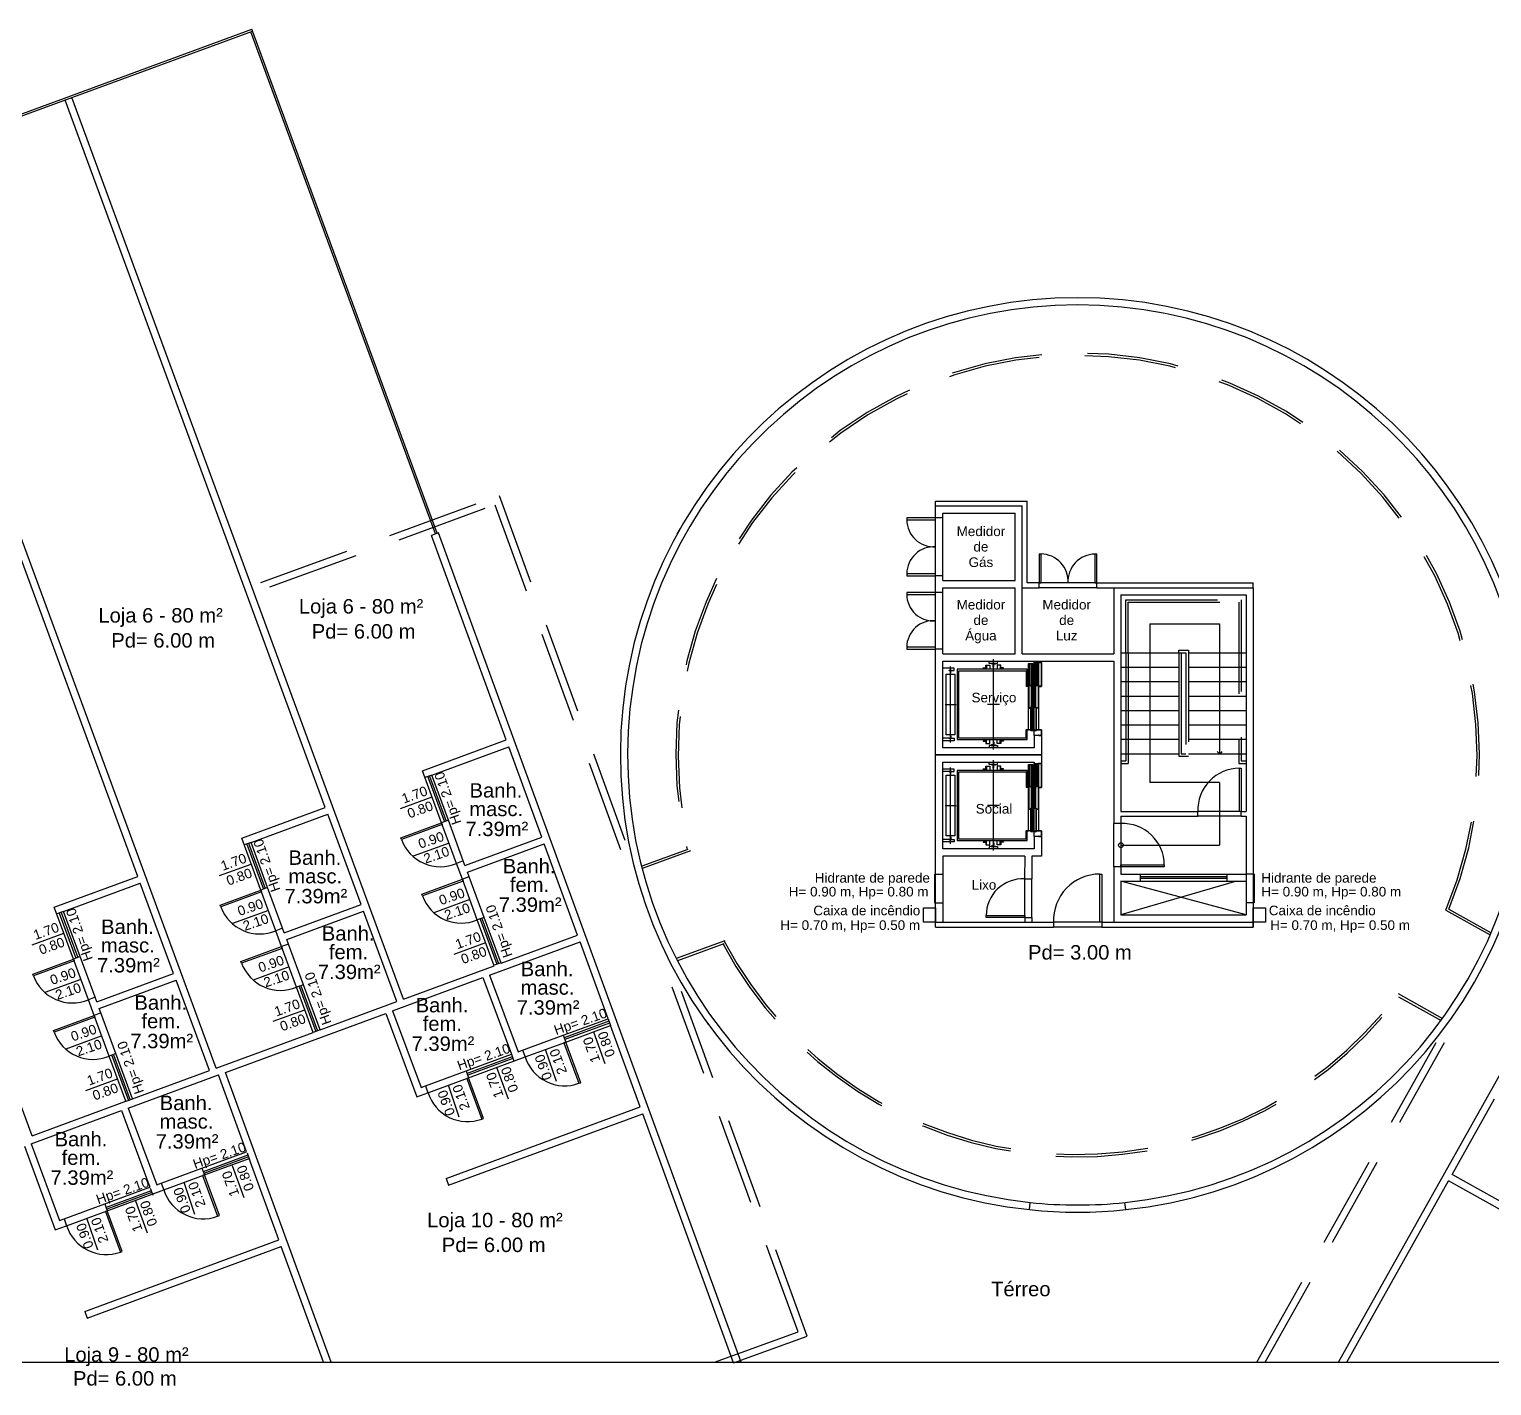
# Model space of a CAD drawing. Header units: millimetres. Extents: x -210 to 1173, y -437 to 320.
# Drawn here: x -158.52 to -128.14, y 30.56 to 58.74 of the extents above; entities that cross this region are included whole.
import ezdxf
from ezdxf.enums import TextEntityAlignment as Align

# ---------------------------------------------------------------- set-up
doc = ezdxf.new("R2010")
doc.units = ezdxf.units.MM
doc.header["$LTSCALE"] = 0.3
for name, pattern in [('DASHDOTX2', [50.8, 25.4, -12.7, 0, -12.7]), ('DASHED2', [9.525, 6.35, -3.175]), ('LTYPE_4', [112.5, 56.25, -56.25]), ('LTYPE_6', [168.75, 112.5, -28.125, 0, -28.125])]:
    doc.linetypes.add(name, pattern=pattern)
for name, color, linetype in [('CORTE', 6, 'Continuous'), ('COTAS', 1, 'Continuous'), ('ESQUADRIAS', 3, 'Continuous'), ('LAYER_0', 6, 'Continuous'), ('LINHA DE CORTE', 6, 'DASHDOTX2'), ('PISO', 1, 'Continuous'), ('PROJEÇÃO', 1, 'DASHED2'), ('TEXTOS', 2, 'Continuous'), ('VISTA', 2, 'Continuous')]:
    doc.layers.add(name, color=color, linetype=linetype)
doc.styles.add('2MM 1_100', font='ARIAL.TTF', dxfattribs={"height": 0.2})
doc.styles.add('3MM 1_100', font='ARIAL.TTF', dxfattribs={"height": 0.3})

msp = doc.modelspace()

# ---------------------------------------------------------------- linework, layer by layer
msp.add_line((-210.338, 31.046), (-79.945, 31.046))
at = {"layer": 'CORTE'}
for p, q in [((-152.369, 42.574), (-157.776, 57.271)), ((-150.743, 38.59), (-157.636, 57.322)), ((-156.263, 41.141), (-161.671, 55.838)), ((-154.638, 37.157), (-161.53, 55.889)), ((-158.462, 35.75), (-165.355, 54.482)), ((-139.69, 48.938), (-137.79, 48.938)), ((-139.69, 48.838), (-139.69, 48.938)), ((-137.79, 47.238), (-137.79, 48.938)), ((-139.69, 48.838), (-137.89, 48.838)), ((-139.69, 48.588), (-139.69, 48.838)), ((-139.54, 48.688), (-138.04, 48.688)), ((-139.54, 48.588), (-139.54, 48.688)), ((-138.04, 47.288), (-138.04, 48.688)), ((-137.89, 45.763), (-137.89, 48.838)), ((-145.06, 48.248), (-144.991, 48.371)), ((-145.06, 48.248), (-144.991, 48.371)), ((-139.54, 48.588), (-139.69, 48.588)), ((-150.02, 48.277), (-150.16, 48.225)), ((-148.609, 43.974), (-150.16, 48.225)), ((-143.732, 31.046), (-150.02, 48.277)), ((-139.69, 47.038), (-139.69, 47.388)), ((-139.54, 47.388), (-139.69, 47.388)), ((-139.54, 47.288), (-139.54, 47.388)), ((-139.54, 47.288), (-138.04, 47.288)), ((-139.54, 47.138), (-138.04, 47.138)), ((-139.54, 47.038), (-139.54, 47.138)), ((-138.04, 45.763), (-138.04, 47.138)), ((-137.89, 47.138), (-137.54, 47.138)), ((-137.54, 47.238), (-137.79, 47.238)), ((-137.54, 47.138), (-137.54, 47.238)), ((-136.34, 47.238), (-133.09, 47.238)), ((-136.34, 47.138), (-136.34, 47.238)), ((-136.34, 47.138), (-135.99, 47.138)), ((-135.99, 47.138), (-135.99, 45.763)), ((-135.99, 47.138), (-133.09, 47.138)), ((-133.09, 47.138), (-133.09, 47.238)), ((-133.09, 47.138), (-133.09, 40.188)), ((-133.09, 47.138), (-133.09, 47.138)), ((-139.54, 47.038), (-139.69, 47.038)), ((-135.84, 46.988), (-135.84, 42.488)), ((-135.84, 46.988), (-133.24, 46.988)), ((-133.24, 46.988), (-133.24, 42.488)), ((-139.69, 40.188), (-139.69, 45.863)), ((-139.54, 45.863), (-139.69, 45.863)), ((-139.54, 45.763), (-139.54, 45.863)), ((-139.54, 45.763), (-138.04, 45.763)), ((-139.54, 43.813), (-139.54, 45.613)), ((-139.54, 45.613), (-135.99, 45.613)), ((-137.89, 45.763), (-135.99, 45.763)), ((-137.64, 45.613), (-137.64, 45.588)), ((-135.99, 45.613), (-135.99, 42.238)), ((-131.318, 31.046), (-123.18, 45.558)), ((-137.64, 44.068), (-137.64, 43.813)), ((-137.49, 44.068), (-137.49, 43.663)), ((-150.351, 43.334), (-148.609, 43.974)), ((-150.158, 43.245), (-148.558, 43.833)), ((-147.872, 41.955), (-148.558, 43.833)), ((-137.64, 43.813), (-139.54, 43.813)), ((-139.69, 43.663), (-137.49, 43.663)), ((-137.49, 43.663), (-139.69, 43.663)), ((-139.54, 41.713), (-139.54, 43.513)), ((-139.54, 43.513), (-137.64, 43.513)), ((-139.54, 43.513), (-137.64, 43.513)), ((-137.64, 43.513), (-137.64, 43.488)), ((-137.49, 43.663), (-137.49, 43.488)), ((-149.954, 42.254), (-150.351, 43.334)), ((-149.813, 42.306), (-150.158, 43.245)), ((-154.105, 41.935), (-152.369, 42.574)), ((-153.912, 41.846), (-152.317, 42.433)), ((-151.626, 40.556), (-152.317, 42.433)), ((-135.84, 42.488), (-134.24, 42.488)), ((-135.84, 42.388), (-135.84, 42.238)), ((-135.84, 42.388), (-134.24, 42.388)), ((-133.34, 42.488), (-133.24, 42.488)), ((-133.34, 42.388), (-133.24, 42.388)), ((-133.24, 42.388), (-133.24, 41.188)), ((-153.708, 40.856), (-154.105, 41.935)), ((-149.468, 41.368), (-147.872, 41.955)), ((-137.64, 41.968), (-137.64, 41.713)), ((-137.49, 41.968), (-137.49, 41.563)), ((-153.567, 40.908), (-153.912, 41.846)), ((-149.416, 41.227), (-147.82, 41.814)), ((-147.13, 39.919), (-147.821, 41.814)), ((-137.64, 41.713), (-139.54, 41.713)), ((-149.502, 41.461), (-149.643, 41.41)), ((-149.522, 41.081), (-149.643, 41.41)), ((-149.468, 41.368), (-149.502, 41.461)), ((-137.84, 41.563), (-139.54, 41.563)), ((-139.54, 41.563), (-139.54, 40.188)), ((-137.84, 41.563), (-137.845, 41.088)), ((-137.49, 41.563), (-137.69, 41.563)), ((-137.69, 41.563), (-137.69, 41.088)), ((-135.99, 41.338), (-135.99, 40.188)), ((-135.84, 41.338), (-135.84, 41.188)), ((-158, 40.502), (-156.263, 41.141)), ((-149.381, 41.133), (-149.522, 41.081)), ((-149.381, 41.133), (-149.416, 41.227)), ((-139.71, 41.188), (-139.71, 40.588)), ((-139.71, 41.188), (-139.54, 41.188)), ((-137.84, 41.088), (-137.69, 41.088)), ((-135.84, 41.188), (-133.24, 41.188)), ((-135.84, 41.038), (-135.84, 40.338)), ((-135.84, 41.038), (-133.24, 41.038)), ((-133.44, 41.038), (-135.84, 40.338)), ((-133.24, 40.338), (-135.84, 41.038)), ((-133.24, 41.188), (-133.24, 40.338)), ((-133.07, 41.188), (-133.24, 41.188)), ((-133.07, 41.188), (-133.07, 40.588)), ((-157.807, 40.413), (-156.212, 41)), ((-155.521, 39.123), (-156.212, 41)), ((-157.602, 39.423), (-158, 40.502)), ((-157.462, 39.475), (-157.807, 40.413)), ((-153.222, 39.969), (-151.626, 40.556)), ((-153.17, 39.828), (-151.574, 40.415)), ((-150.884, 38.539), (-151.574, 40.415)), ((-139.71, 40.588), (-139.54, 40.588)), ((-133.07, 40.588), (-133.24, 40.588)), ((-149.07, 40.288), (-149.211, 40.237)), ((-148.86, 39.283), (-149.211, 40.237)), ((-148.719, 39.335), (-149.07, 40.288)), ((-139.69, 40.188), (-137.24, 40.188)), ((-139.69, 40.088), (-139.69, 40.188)), ((-137.84, 40.288), (-137.84, 40.188)), ((-137.84, 40.288), (-137.69, 40.288)), ((-137.69, 40.288), (-137.69, 40.188)), ((-137.24, 40.188), (-137.24, 40.088)), ((-136.24, 40.188), (-135.99, 40.188)), ((-136.24, 40.188), (-136.24, 40.088)), ((-135.99, 40.188), (-133.09, 40.188)), ((-135.84, 40.338), (-133.24, 40.338)), ((-133.09, 40.188), (-133.09, 40.088)), ((-133.09, 40.088), (-133.09, 40.188)), ((-153.256, 40.063), (-153.397, 40.011)), ((-153.276, 39.683), (-153.397, 40.011)), ((-153.222, 39.969), (-153.256, 40.063)), ((-153.135, 39.735), (-153.17, 39.828)), ((-148.719, 39.335), (-147.13, 39.919)), ((-139.69, 40.088), (-137.24, 40.088)), ((-136.24, 40.088), (-133.09, 40.088)), ((-153.135, 39.735), (-153.276, 39.683)), ((-148.955, 39.088), (-147.078, 39.779)), ((-146.496, 38.182), (-147.078, 39.779)), ((-150.743, 38.59), (-148.86, 39.283)), ((-157.116, 38.536), (-155.521, 39.123)), ((-157.065, 38.395), (-155.469, 38.982)), ((-154.778, 37.105), (-155.469, 38.982)), ((-150.973, 38.346), (-149.096, 39.037)), ((-149.096, 39.037), (-148.504, 37.443)), ((-148.955, 39.088), (-148.364, 37.495)), ((-157.151, 38.63), (-157.292, 38.578)), ((-157.116, 38.536), (-157.151, 38.63)), ((-152.824, 38.89), (-152.965, 38.838)), ((-152.62, 37.9), (-152.965, 38.838)), ((-152.479, 37.951), (-152.824, 38.89)), ((-157.171, 38.25), (-157.292, 38.578)), ((-157.03, 38.302), (-157.171, 38.25)), ((-157.03, 38.302), (-157.065, 38.395)), ((-154.445, 37.068), (-151.114, 38.294)), ((-152.479, 37.951), (-150.884, 38.539)), ((-151.114, 38.294), (-150.47, 36.56)), ((-150.973, 38.346), (-150.381, 36.752)), ((-147.425, 37.84), (-146.496, 38.182)), ((-147.373, 37.699), (-146.444, 38.041)), ((-145.827, 36.35), (-146.444, 38.041)), ((-144.423, 38.073), (-144.422, 38.074)), ((-154.638, 37.157), (-152.62, 37.9)), ((-147.425, 37.84), (-147.373, 37.699)), ((-156.719, 37.457), (-156.86, 37.405)), ((-156.515, 36.467), (-156.86, 37.405)), ((-156.374, 36.518), (-156.719, 37.457)), ((-149.443, 37.097), (-148.504, 37.443)), ((-149.391, 36.957), (-148.218, 37.388)), ((-148.364, 37.495), (-148.27, 37.529)), ((-148.27, 37.529), (-148.218, 37.388)), ((-156.374, 36.518), (-154.778, 37.105)), ((-152.248, 31.046), (-154.445, 37.068)), ((-149.443, 37.097), (-149.391, 36.957)), ((-129.661, 37.326), (-129.662, 37.327)), ((-129.661, 37.326), (-129.662, 37.327)), ((-156.463, 36.326), (-154.586, 37.016)), ((-154.004, 35.419), (-154.586, 37.016)), ((-150.381, 36.752), (-150.288, 36.787)), ((-150.288, 36.787), (-150.236, 36.646)), ((-130.148, 36.821), (-130.148, 36.822)), ((-130.148, 36.821), (-130.148, 36.822)), ((-158.462, 35.75), (-156.515, 36.467)), ((-150.47, 36.56), (-150.236, 36.646)), ((-128.958, 34.947), (-128.078, 36.517)), ((-158.481, 35.583), (-156.604, 36.274)), ((-156.604, 36.274), (-156.012, 34.68)), ((-156.463, 36.326), (-155.871, 34.732)), ((-149.86, 34.866), (-145.827, 36.35)), ((-149.809, 34.725), (-145.776, 36.209)), ((-143.886, 31.031), (-145.776, 36.209)), ((-158.481, 35.583), (-157.889, 33.99)), ((-158.621, 35.532), (-157.978, 33.797)), ((-154.933, 35.077), (-154.003, 35.419)), ((-154.881, 34.937), (-153.952, 35.278)), ((-153.333, 33.588), (-153.952, 35.278)), ((-154.933, 35.077), (-154.881, 34.937)), ((-125.208, 32.844), (-128.958, 34.947)), ((-156.951, 34.335), (-156.012, 34.68)), ((-155.871, 34.732), (-155.778, 34.767)), ((-155.778, 34.767), (-155.726, 34.626)), ((-149.86, 34.866), (-149.809, 34.725)), ((-131.146, 31.046), (-129.032, 34.817)), ((-125.281, 32.713), (-129.032, 34.817)), ((-156.951, 34.335), (-156.899, 34.194)), ((-156.899, 34.194), (-155.726, 34.626)), ((-137.74, 34.216), (-137.724, 34.365)), ((-135.74, 34.216), (-135.756, 34.365)), ((-157.978, 33.797), (-157.744, 33.883)), ((-157.889, 33.99), (-157.795, 34.024)), ((-157.795, 34.024), (-157.744, 33.883)), ((-157.368, 32.103), (-153.335, 33.588)), ((-157.316, 31.963), (-153.284, 33.447)), ((-152.408, 31.046), (-153.284, 33.447)), ((-157.368, 32.103), (-157.316, 31.963)), ((-132.963, 31.142), (-132.963, 31.142))]:
    msp.add_line(p, q, dxfattribs=at)
for points in [[(-139.94, 40.488), (-139.69, 40.488), (-139.69, 40.188), (-139.94, 40.188)], [(-133.09, 40.488), (-132.84, 40.488), (-132.84, 40.188), (-133.09, 40.188)]]:
    msp.add_lwpolyline(points, close=True, dxfattribs=at)
for radius in [9.5, 9.35]:
    msp.add_arc((-136.74, 43.663), radius, 276.0423, 263.9577, dxfattribs=at)
at = {"layer": 'COTAS'}
for p, q in [((-135.24, 46.388), (-135.24, 43.088)), ((-135.24, 46.388), (-133.79, 46.388)), ((-133.79, 46.388), (-133.79, 43.688)), ((-133.79, 43.688), (-133.839, 43.738)), ((-133.79, 43.688), (-133.739, 43.738)), ((-133.79, 43.088), (-135.24, 43.088)), ((-133.79, 43.088), (-133.79, 41.788)), ((-150.807, 42.554), (-150.146, 42.793)), ((-149.798, 41.832), (-150.545, 41.557)), ((-135.84, 41.788), (-133.79, 41.788)), ((-154.567, 41.157), (-153.906, 41.396)), ((-153.552, 40.434), (-154.299, 40.159)), ((-149.367, 40.659), (-150.114, 40.384)), ((-158.461, 39.721), (-157.8, 39.96)), ((-149.694, 39.527), (-149.033, 39.766)), ((-153.121, 39.26), (-153.868, 38.986)), ((-157.447, 39.001), (-158.194, 38.726)), ((-153.454, 38.13), (-152.793, 38.369)), ((-157.015, 37.827), (-157.763, 37.552)), ((-146.555, 37.245), (-146.794, 37.906)), ((-148.566, 36.511), (-148.805, 37.172)), ((-157.347, 36.694), (-156.686, 36.933)), ((-154.056, 34.462), (-154.295, 35.123)), ((-156.066, 33.728), (-156.305, 34.389))]:
    msp.add_line(p, q, dxfattribs=at)
at = {"layer": 'COTAS', "extrusion": (-4.198e-17, 1.1504e-16, -1)}
for p, q in [((-147.569, 36.878), (-147.796, 37.544)), ((-149.587, 36.136), (-149.813, 36.801)), ((-155.077, 34.116), (-155.303, 34.781)), ((-157.094, 33.373), (-157.321, 34.039))]:
    msp.add_line(p, q, dxfattribs=at)
at = {"layer": 'COTAS'}
msp.add_circle((-135.84, 41.788), 0.05, dxfattribs=at)
at = {"layer": 'ESQUADRIAS'}
for p, q in [((-169.065, 53.16), (-153.895, 58.741)), ((-169.051, 53.122), (-153.882, 58.704)), ((-150.079, 48.255), (-153.919, 58.69)), ((-150.042, 48.268), (-153.895, 58.741))]:
    msp.add_line(p, q, dxfattribs=at)
for points in [[(-139.69, 48.588), (-140.29, 48.588), (-140.29, 48.548), (-139.69, 48.548)], [(-137.5, 47.238), (-137.5, 47.838), (-137.54, 47.838), (-137.54, 47.238)], [(-136.34, 47.238), (-136.34, 47.838), (-136.38, 47.838), (-136.38, 47.238)], [(-139.69, 47.428), (-140.29, 47.428), (-140.29, 47.388), (-139.69, 47.388)], [(-139.69, 47.038), (-140.29, 47.038), (-140.29, 46.998), (-139.69, 46.998)], [(-139.69, 45.903), (-140.29, 45.903), (-140.29, 45.863), (-139.69, 45.863)], [(-133.34, 42.488), (-133.38, 42.488), (-133.38, 43.388), (-133.34, 43.388)], [(-149.954, 42.254), (-149.94, 42.217), (-150.784, 41.906), (-150.798, 41.944)], [(-135.84, 41.338), (-135.84, 41.378), (-134.94, 41.378), (-134.94, 41.338)], [(-149.522, 41.081), (-149.508, 41.044), (-150.353, 40.733), (-150.367, 40.77)], [(-136.24, 40.188), (-136.28, 40.188), (-136.28, 41.188), (-136.24, 41.188)], [(-153.708, 40.856), (-153.694, 40.818), (-154.539, 40.508), (-154.552, 40.545)], [(-137.84, 40.288), (-138.64, 40.288), (-138.64, 40.328), (-137.84, 40.328)], [(-153.276, 39.683), (-153.262, 39.645), (-154.107, 39.334), (-154.121, 39.372)], [(-157.602, 39.423), (-157.589, 39.385), (-158.433, 39.074), (-158.447, 39.112)], [(-157.171, 38.25), (-157.157, 38.212), (-158.002, 37.901), (-158.015, 37.939)], [(-147.373, 37.699), (-147.411, 37.685), (-147.1, 36.841), (-147.063, 36.854)], [(-149.391, 36.957), (-149.429, 36.943), (-149.118, 36.098), (-149.08, 36.112)], [(-154.881, 34.937), (-154.919, 34.923), (-154.608, 34.078), (-154.57, 34.092)], [(-156.899, 34.194), (-156.936, 34.18), (-156.626, 33.336), (-156.588, 33.349)]]:
    msp.add_lwpolyline(points, close=True, dxfattribs=at)
at = {"layer": 'LAYER_0', "color": 11}
for p, q in [((-138.575, 45.563), (-138.575, 45.613)), ((-138.405, 45.563), (-138.405, 45.613)), ((-137.64, 44.158), (-137.64, 45.588)), ((-137.64, 45.588), (-137.55, 45.588)), ((-137.55, 45.588), (-137.55, 44.188)), ((-137.49, 45.588), (-137.55, 45.588)), ((-137.548, 45.573), (-137.548, 45.586)), ((-137.548, 45.586), (-137.492, 45.586)), ((-137.492, 45.586), (-137.492, 45.09)), ((-137.49, 45.088), (-137.49, 45.588)), ((-139.307, 45.467), (-139.54, 45.467)), ((-139.47, 44.083), (-139.47, 45.343)), ((-139.47, 45.343), (-139.29, 45.343)), ((-139.347, 45.417), (-139.307, 45.417)), ((-139.307, 45.417), (-139.307, 45.467)), ((-139.29, 45.343), (-139.29, 44.083)), ((-137.79, 45.443), (-139.24, 45.443)), ((-139.24, 45.443), (-139.24, 43.983)), ((-139.21, 44.013), (-139.21, 45.413)), ((-139.21, 45.413), (-137.81, 45.413)), ((-138.7, 45.468), (-138.7, 45.474)), ((-138.7, 45.474), (-138.646, 45.474)), ((-138.7, 45.468), (-138.64, 45.468)), ((-138.646, 45.474), (-138.646, 45.528)), ((-138.646, 45.528), (-138.565, 45.528)), ((-138.64, 45.468), (-138.64, 45.528)), ((-138.64, 45.468), (-138.64, 45.443)), ((-138.535, 45.563), (-138.575, 45.563)), ((-138.565, 45.528), (-138.565, 45.468)), ((-138.565, 45.468), (-138.565, 45.443)), ((-138.49, 45.563), (-138.535, 45.563)), ((-138.535, 45.563), (-138.535, 45.558)), ((-138.531, 45.555), (-138.535, 45.558)), ((-138.498, 45.553), (-138.531, 45.555)), ((-138.498, 45.553), (-138.494, 45.549)), ((-138.494, 45.533), (-138.498, 45.53)), ((-138.498, 45.488), (-138.498, 45.53)), ((-138.49, 45.488), (-138.498, 45.488)), ((-138.494, 45.533), (-138.494, 45.549)), ((-138.445, 45.563), (-138.49, 45.563)), ((-138.49, 45.488), (-138.482, 45.488)), ((-138.485, 45.549), (-138.482, 45.553)), ((-138.485, 45.533), (-138.485, 45.549)), ((-138.485, 45.533), (-138.482, 45.53)), ((-138.482, 45.553), (-138.448, 45.555)), ((-138.482, 45.488), (-138.482, 45.53)), ((-138.448, 45.555), (-138.445, 45.558)), ((-138.445, 45.563), (-138.405, 45.563)), ((-138.445, 45.563), (-138.445, 45.558)), ((-138.334, 45.528), (-138.415, 45.528)), ((-138.415, 45.528), (-138.415, 45.468)), ((-138.415, 45.468), (-138.415, 45.443)), ((-138.34, 45.468), (-138.34, 45.528)), ((-138.34, 45.468), (-138.34, 45.443)), ((-138.28, 45.468), (-138.34, 45.468)), ((-138.334, 45.474), (-138.334, 45.528)), ((-138.28, 45.474), (-138.334, 45.474)), ((-138.28, 45.468), (-138.28, 45.474)), ((-137.81, 45.413), (-137.81, 45.088)), ((-137.79, 45.09), (-137.79, 45.443)), ((-137.76, 44.188), (-137.76, 45.563)), ((-137.76, 45.563), (-137.67, 45.563)), ((-137.67, 44.158), (-137.67, 45.563)), ((-137.55, 45.573), (-137.548, 45.573)), ((-137.76, 45.088), (-137.81, 45.088)), ((-137.762, 45.09), (-137.79, 45.09)), ((-137.76, 45.103), (-137.762, 45.103)), ((-137.762, 45.103), (-137.762, 45.09)), ((-137.755, 44.638), (-137.755, 45.108)), ((-137.755, 45.108), (-137.715, 45.108)), ((-137.717, 45.106), (-137.753, 45.106)), ((-137.753, 45.106), (-137.753, 44.64)), ((-137.717, 45.093), (-137.717, 45.106)), ((-137.715, 45.093), (-137.717, 45.093)), ((-137.715, 45.108), (-137.715, 45.093)), ((-137.555, 45.108), (-137.595, 45.108)), ((-137.595, 45.108), (-137.595, 45.093)), ((-137.595, 45.093), (-137.593, 45.093)), ((-137.593, 45.093), (-137.593, 45.106)), ((-137.593, 45.106), (-137.557, 45.106)), ((-137.557, 45.106), (-137.557, 44.64)), ((-137.555, 44.638), (-137.555, 45.108)), ((-137.548, 45.103), (-137.55, 45.103)), ((-137.55, 45.088), (-137.49, 45.088)), ((-137.548, 45.09), (-137.548, 45.103)), ((-137.492, 45.09), (-137.548, 45.09)), ((-137.755, 44.638), (-137.715, 44.638)), ((-137.717, 44.64), (-137.753, 44.64)), ((-137.715, 44.653), (-137.717, 44.653)), ((-137.717, 44.653), (-137.717, 44.64)), ((-137.715, 44.638), (-137.715, 44.653)), ((-137.71, 44.176), (-137.71, 44.658)), ((-137.71, 44.658), (-137.67, 44.658)), ((-137.672, 44.656), (-137.708, 44.656)), ((-137.708, 44.656), (-137.708, 44.178)), ((-137.672, 44.643), (-137.672, 44.656)), ((-137.67, 44.643), (-137.672, 44.643)), ((-137.6, 44.658), (-137.64, 44.658)), ((-137.64, 44.643), (-137.638, 44.643)), ((-137.638, 44.643), (-137.638, 44.656)), ((-137.638, 44.656), (-137.602, 44.656)), ((-137.602, 44.656), (-137.602, 44.178)), ((-137.6, 44.176), (-137.6, 44.658)), ((-137.595, 44.638), (-137.595, 44.653)), ((-137.595, 44.653), (-137.593, 44.653)), ((-137.555, 44.638), (-137.595, 44.638)), ((-137.593, 44.653), (-137.593, 44.64)), ((-137.593, 44.64), (-137.557, 44.64)), ((-139.29, 44.083), (-139.47, 44.083)), ((-137.76, 44.188), (-137.81, 44.188)), ((-137.81, 44.013), (-137.81, 44.188)), ((-137.79, 43.983), (-137.79, 44.186)), ((-137.79, 44.186), (-137.76, 44.186)), ((-137.715, 44.188), (-137.76, 44.188)), ((-137.717, 44.186), (-137.76, 44.186)), ((-137.717, 44.171), (-137.717, 44.186)), ((-137.672, 44.171), (-137.717, 44.171)), ((-137.715, 44.188), (-137.715, 44.173)), ((-137.715, 44.173), (-137.67, 44.173)), ((-137.67, 44.176), (-137.71, 44.176)), ((-137.708, 44.178), (-137.672, 44.178)), ((-137.672, 44.178), (-137.672, 44.191)), ((-137.672, 44.191), (-137.67, 44.191)), ((-137.672, 44.158), (-137.672, 44.171)), ((-137.67, 44.158), (-137.672, 44.158)), ((-137.638, 44.191), (-137.64, 44.191)), ((-137.64, 44.176), (-137.6, 44.176)), ((-137.595, 44.173), (-137.64, 44.173)), ((-137.64, 44.158), (-137.638, 44.158)), ((-137.64, 44.068), (-137.64, 44.158)), ((-137.55, 44.068), (-137.64, 44.068)), ((-137.638, 44.178), (-137.638, 44.191)), ((-137.602, 44.178), (-137.638, 44.178)), ((-137.638, 44.158), (-137.638, 44.171)), ((-137.638, 44.171), (-137.593, 44.171)), ((-137.595, 44.188), (-137.595, 44.173)), ((-137.49, 44.188), (-137.595, 44.188)), ((-137.593, 44.171), (-137.593, 44.186)), ((-137.593, 44.186), (-137.492, 44.186)), ((-137.55, 44.068), (-137.55, 44.083)), ((-137.55, 44.083), (-137.548, 44.083)), ((-137.49, 44.068), (-137.55, 44.068)), ((-137.548, 44.083), (-137.548, 44.07)), ((-137.548, 44.07), (-137.492, 44.07)), ((-137.492, 44.07), (-137.492, 44.186)), ((-137.49, 44.188), (-137.49, 44.068)), ((-139.413, 44.009), (-139.54, 44.009)), ((-139.308, 43.959), (-139.54, 43.959)), ((-139.348, 44.009), (-139.308, 44.009)), ((-139.308, 44.009), (-139.308, 43.959)), ((-139.24, 43.983), (-137.79, 43.983)), ((-137.81, 44.013), (-139.21, 44.013)), ((-138.7, 43.958), (-138.64, 43.958)), ((-138.7, 43.958), (-138.7, 43.952)), ((-138.7, 43.952), (-138.646, 43.952)), ((-138.646, 43.952), (-138.646, 43.898)), ((-138.646, 43.898), (-138.565, 43.898)), ((-138.64, 43.958), (-138.64, 43.983)), ((-138.64, 43.958), (-138.64, 43.898)), ((-138.535, 43.863), (-138.575, 43.863)), ((-138.575, 43.863), (-138.575, 43.813)), ((-138.565, 43.958), (-138.565, 43.983)), ((-138.565, 43.898), (-138.565, 43.958)), ((-138.532, 43.871), (-138.535, 43.867)), ((-138.535, 43.863), (-138.535, 43.867)), ((-138.535, 43.863), (-138.49, 43.863)), ((-138.498, 43.873), (-138.532, 43.871)), ((-138.49, 43.938), (-138.498, 43.938)), ((-138.498, 43.938), (-138.498, 43.896)), ((-138.495, 43.892), (-138.498, 43.896)), ((-138.495, 43.876), (-138.498, 43.873)), ((-138.495, 43.892), (-138.495, 43.876)), ((-138.49, 43.938), (-138.482, 43.938)), ((-138.49, 43.863), (-138.445, 43.863)), ((-138.486, 43.892), (-138.482, 43.896)), ((-138.486, 43.892), (-138.486, 43.876)), ((-138.482, 43.873), (-138.486, 43.876)), ((-138.482, 43.938), (-138.482, 43.896)), ((-138.482, 43.873), (-138.449, 43.871)), ((-138.449, 43.871), (-138.445, 43.867)), ((-138.445, 43.863), (-138.445, 43.867)), ((-138.445, 43.863), (-138.405, 43.863)), ((-138.415, 43.958), (-138.415, 43.983)), ((-138.415, 43.898), (-138.415, 43.958)), ((-138.334, 43.898), (-138.415, 43.898)), ((-138.405, 43.863), (-138.405, 43.813)), ((-138.34, 43.958), (-138.34, 43.983)), ((-138.28, 43.958), (-138.34, 43.958)), ((-138.34, 43.958), (-138.34, 43.898)), ((-138.28, 43.952), (-138.334, 43.952)), ((-138.334, 43.952), (-138.334, 43.898)), ((-138.28, 43.958), (-138.28, 43.952)), ((-138.575, 43.463), (-138.575, 43.513)), ((-138.535, 43.463), (-138.575, 43.463)), ((-138.49, 43.463), (-138.535, 43.463)), ((-138.535, 43.463), (-138.535, 43.458)), ((-138.532, 43.455), (-138.535, 43.458)), ((-138.498, 43.453), (-138.532, 43.455)), ((-138.498, 43.453), (-138.495, 43.449)), ((-138.495, 43.433), (-138.495, 43.449)), ((-138.445, 43.463), (-138.49, 43.463)), ((-138.486, 43.449), (-138.482, 43.453)), ((-138.486, 43.433), (-138.486, 43.449)), ((-138.482, 43.453), (-138.449, 43.455)), ((-138.449, 43.455), (-138.445, 43.458)), ((-138.445, 43.463), (-138.405, 43.463)), ((-138.445, 43.463), (-138.445, 43.458)), ((-138.405, 43.463), (-138.405, 43.513)), ((-137.76, 42.088), (-137.76, 43.463)), ((-137.76, 43.463), (-137.67, 43.463)), ((-137.67, 42.058), (-137.67, 43.463)), ((-137.64, 42.058), (-137.64, 43.488)), ((-137.64, 43.488), (-137.55, 43.488)), ((-137.55, 43.488), (-137.55, 42.088)), ((-137.49, 43.488), (-137.55, 43.488)), ((-137.55, 43.473), (-137.548, 43.473)), ((-137.548, 43.473), (-137.548, 43.486)), ((-137.548, 43.486), (-137.492, 43.486)), ((-137.492, 43.486), (-137.492, 42.99)), ((-137.49, 42.988), (-137.49, 43.488)), ((-139.308, 43.367), (-139.54, 43.367)), ((-139.413, 43.317), (-139.54, 43.317)), ((-139.47, 41.983), (-139.47, 43.243)), ((-139.47, 43.243), (-139.29, 43.243)), ((-139.348, 43.317), (-139.308, 43.317)), ((-139.308, 43.317), (-139.308, 43.367)), ((-139.29, 43.243), (-139.29, 41.983)), ((-137.79, 43.343), (-139.24, 43.343)), ((-139.24, 43.343), (-139.24, 41.883)), ((-139.21, 41.913), (-139.21, 43.313)), ((-139.21, 43.313), (-137.81, 43.313)), ((-138.7, 43.368), (-138.7, 43.374)), ((-138.7, 43.374), (-138.646, 43.374)), ((-138.7, 43.368), (-138.64, 43.368)), ((-138.646, 43.374), (-138.646, 43.428)), ((-138.646, 43.428), (-138.565, 43.428)), ((-138.64, 43.368), (-138.64, 43.428)), ((-138.64, 43.368), (-138.64, 43.343)), ((-138.565, 43.428), (-138.565, 43.368)), ((-138.565, 43.368), (-138.565, 43.343)), ((-138.495, 43.433), (-138.498, 43.43)), ((-138.498, 43.388), (-138.498, 43.43)), ((-138.49, 43.388), (-138.498, 43.388)), ((-138.49, 43.388), (-138.482, 43.388)), ((-138.486, 43.433), (-138.482, 43.43)), ((-138.482, 43.388), (-138.482, 43.43)), ((-138.334, 43.428), (-138.415, 43.428)), ((-138.415, 43.428), (-138.415, 43.368)), ((-138.415, 43.368), (-138.415, 43.343)), ((-138.34, 43.368), (-138.34, 43.428)), ((-138.34, 43.368), (-138.34, 43.343)), ((-138.28, 43.368), (-138.34, 43.368)), ((-138.334, 43.374), (-138.334, 43.428)), ((-138.28, 43.374), (-138.334, 43.374)), ((-138.28, 43.368), (-138.28, 43.374)), ((-137.81, 43.313), (-137.81, 42.988)), ((-137.79, 42.99), (-137.79, 43.343)), ((-137.76, 42.988), (-137.81, 42.988)), ((-137.762, 42.99), (-137.79, 42.99)), ((-137.76, 43.003), (-137.762, 43.003)), ((-137.762, 43.003), (-137.762, 42.99)), ((-137.755, 42.538), (-137.755, 43.008)), ((-137.755, 43.008), (-137.715, 43.008)), ((-137.717, 43.006), (-137.753, 43.006)), ((-137.753, 43.006), (-137.753, 42.54)), ((-137.717, 42.993), (-137.717, 43.006)), ((-137.715, 42.993), (-137.717, 42.993)), ((-137.715, 43.008), (-137.715, 42.993)), ((-137.555, 43.008), (-137.595, 43.008)), ((-137.595, 43.008), (-137.595, 42.993)), ((-137.595, 42.993), (-137.593, 42.993)), ((-137.593, 42.993), (-137.593, 43.006)), ((-137.593, 43.006), (-137.557, 43.006)), ((-137.557, 43.006), (-137.557, 42.54)), ((-137.555, 42.538), (-137.555, 43.008)), ((-137.548, 43.003), (-137.55, 43.003)), ((-137.55, 42.988), (-137.49, 42.988)), ((-137.548, 42.99), (-137.548, 43.003)), ((-137.492, 42.99), (-137.548, 42.99)), ((-137.755, 42.538), (-137.715, 42.538)), ((-137.717, 42.54), (-137.753, 42.54)), ((-137.715, 42.553), (-137.717, 42.553)), ((-137.717, 42.553), (-137.717, 42.54)), ((-137.715, 42.538), (-137.715, 42.553)), ((-137.71, 42.076), (-137.71, 42.558)), ((-137.71, 42.558), (-137.67, 42.558)), ((-137.672, 42.556), (-137.708, 42.556)), ((-137.708, 42.556), (-137.708, 42.078)), ((-137.672, 42.543), (-137.672, 42.556)), ((-137.67, 42.543), (-137.672, 42.543)), ((-137.6, 42.558), (-137.64, 42.558)), ((-137.64, 42.543), (-137.638, 42.543)), ((-137.638, 42.543), (-137.638, 42.556)), ((-137.638, 42.556), (-137.602, 42.556)), ((-137.602, 42.556), (-137.602, 42.078)), ((-137.6, 42.076), (-137.6, 42.558)), ((-137.595, 42.538), (-137.595, 42.553)), ((-137.595, 42.553), (-137.593, 42.553)), ((-137.555, 42.538), (-137.595, 42.538)), ((-137.593, 42.553), (-137.593, 42.54)), ((-137.593, 42.54), (-137.557, 42.54)), ((-139.29, 41.983), (-139.47, 41.983)), ((-137.76, 42.088), (-137.81, 42.088)), ((-137.81, 41.913), (-137.81, 42.088)), ((-137.79, 41.883), (-137.79, 42.086)), ((-137.79, 42.086), (-137.76, 42.086)), ((-137.715, 42.088), (-137.76, 42.088)), ((-137.717, 42.086), (-137.76, 42.086)), ((-137.717, 42.071), (-137.717, 42.086)), ((-137.672, 42.071), (-137.717, 42.071)), ((-137.715, 42.088), (-137.715, 42.073)), ((-137.715, 42.073), (-137.67, 42.073)), ((-137.67, 42.076), (-137.71, 42.076)), ((-137.708, 42.078), (-137.672, 42.078)), ((-137.672, 42.078), (-137.672, 42.091)), ((-137.672, 42.091), (-137.67, 42.091)), ((-137.672, 42.058), (-137.672, 42.071)), ((-137.67, 42.058), (-137.672, 42.058)), ((-137.638, 42.091), (-137.64, 42.091)), ((-137.64, 42.076), (-137.6, 42.076)), ((-137.595, 42.073), (-137.64, 42.073)), ((-137.64, 42.058), (-137.638, 42.058)), ((-137.64, 41.968), (-137.64, 42.058)), ((-137.55, 41.968), (-137.64, 41.968)), ((-137.638, 42.078), (-137.638, 42.091)), ((-137.602, 42.078), (-137.638, 42.078)), ((-137.638, 42.058), (-137.638, 42.071)), ((-137.638, 42.071), (-137.593, 42.071)), ((-137.595, 42.088), (-137.595, 42.073)), ((-137.49, 42.088), (-137.595, 42.088)), ((-137.593, 42.071), (-137.593, 42.086)), ((-137.593, 42.086), (-137.492, 42.086)), ((-137.55, 41.968), (-137.55, 41.983)), ((-137.55, 41.983), (-137.548, 41.983)), ((-137.49, 41.968), (-137.55, 41.968)), ((-137.548, 41.983), (-137.548, 41.97)), ((-137.548, 41.97), (-137.492, 41.97)), ((-137.492, 41.97), (-137.492, 42.086)), ((-137.49, 42.088), (-137.49, 41.968)), ((-139.413, 41.909), (-139.54, 41.909)), ((-139.308, 41.859), (-139.54, 41.859)), ((-139.348, 41.909), (-139.308, 41.909)), ((-139.308, 41.909), (-139.308, 41.859)), ((-139.24, 41.883), (-137.79, 41.883)), ((-137.81, 41.913), (-139.21, 41.913)), ((-138.7, 41.858), (-138.64, 41.858)), ((-138.7, 41.858), (-138.7, 41.852)), ((-138.7, 41.852), (-138.646, 41.852)), ((-138.646, 41.852), (-138.646, 41.798)), ((-138.646, 41.798), (-138.565, 41.798)), ((-138.64, 41.858), (-138.64, 41.883)), ((-138.64, 41.858), (-138.64, 41.798)), ((-138.535, 41.763), (-138.575, 41.763)), ((-138.575, 41.763), (-138.575, 41.713)), ((-138.565, 41.858), (-138.565, 41.883)), ((-138.565, 41.798), (-138.565, 41.858)), ((-138.532, 41.771), (-138.535, 41.767)), ((-138.535, 41.763), (-138.535, 41.767)), ((-138.535, 41.763), (-138.49, 41.763)), ((-138.498, 41.773), (-138.532, 41.771)), ((-138.49, 41.838), (-138.498, 41.838)), ((-138.498, 41.838), (-138.498, 41.796)), ((-138.495, 41.792), (-138.498, 41.796)), ((-138.495, 41.776), (-138.498, 41.773)), ((-138.495, 41.792), (-138.495, 41.776)), ((-138.49, 41.838), (-138.482, 41.838)), ((-138.49, 41.763), (-138.445, 41.763)), ((-138.486, 41.792), (-138.482, 41.796)), ((-138.486, 41.792), (-138.486, 41.776)), ((-138.482, 41.773), (-138.486, 41.776)), ((-138.482, 41.838), (-138.482, 41.796)), ((-138.482, 41.773), (-138.449, 41.771)), ((-138.449, 41.771), (-138.445, 41.767)), ((-138.445, 41.763), (-138.445, 41.767)), ((-138.445, 41.763), (-138.405, 41.763)), ((-138.415, 41.858), (-138.415, 41.883)), ((-138.415, 41.798), (-138.415, 41.858)), ((-138.334, 41.798), (-138.415, 41.798)), ((-138.405, 41.763), (-138.405, 41.713)), ((-138.34, 41.858), (-138.34, 41.883)), ((-138.28, 41.858), (-138.34, 41.858)), ((-138.34, 41.858), (-138.34, 41.798)), ((-138.28, 41.852), (-138.334, 41.852)), ((-138.334, 41.852), (-138.334, 41.798)), ((-138.28, 41.858), (-138.28, 41.852))]:
    msp.add_line(p, q, dxfattribs=at)
at = {"layer": 'LAYER_0', "color": 15, "linetype": 'LTYPE_6'}
for p, q in [((-138.49, 43.778), (-138.49, 45.653)), ((-139.38, 43.92), (-139.38, 45.502)), ((-139.491, 44.713), (-139.261, 44.713)), ((-138.362, 44.713), (-138.614, 44.713)), ((-138.49, 41.678), (-138.49, 43.553)), ((-139.38, 41.82), (-139.38, 43.402)), ((-139.491, 42.613), (-139.261, 42.613)), ((-138.362, 42.613), (-138.614, 42.613))]:
    msp.add_line(p, q, dxfattribs=at)
at = {"layer": 'LAYER_0', "color": 7}
for p, q in [((-137.64, 45.588), (-137.49, 45.588)), ((-137.49, 44.068), (-137.64, 44.068)), ((-137.64, 43.488), (-137.49, 43.488)), ((-137.49, 41.968), (-137.64, 41.968))]:
    msp.add_line(p, q, dxfattribs=at)
at = {"layer": 'LAYER_0', "color": 1}
for p, q in [((-137.625, 44.658), (-137.625, 45.588)), ((-137.615, 45.588), (-137.615, 44.658)), ((-137.58, 45.108), (-137.58, 45.588)), ((-137.57, 45.588), (-137.57, 45.108)), ((-139.347, 45.417), (-139.412, 45.417)), ((-139.408, 45.413), (-139.412, 45.417)), ((-139.382, 45.413), (-139.408, 45.413)), ((-139.384, 45.398), (-139.382, 45.4)), ((-139.384, 45.363), (-139.384, 45.398)), ((-139.376, 45.363), (-139.384, 45.363)), ((-139.382, 45.4), (-139.382, 45.413)), ((-139.378, 45.4), (-139.378, 45.413)), ((-139.351, 45.413), (-139.378, 45.413)), ((-139.378, 45.4), (-139.376, 45.398)), ((-139.376, 45.363), (-139.376, 45.398)), ((-139.351, 45.413), (-139.347, 45.417)), ((-137.74, 45.563), (-137.74, 45.108)), ((-137.73, 45.108), (-137.73, 45.563)), ((-137.695, 44.658), (-137.695, 45.563)), ((-137.685, 45.563), (-137.685, 44.658)), ((-139.384, 44.063), (-139.376, 44.063)), ((-139.384, 44.063), (-139.384, 44.028)), ((-139.376, 44.063), (-139.376, 44.028)), ((-139.409, 44.013), (-139.413, 44.009)), ((-139.413, 44.009), (-139.348, 44.009)), ((-139.409, 44.013), (-139.382, 44.013)), ((-139.382, 44.026), (-139.384, 44.028)), ((-139.382, 44.026), (-139.382, 44.013)), ((-139.376, 44.028), (-139.378, 44.026)), ((-139.378, 44.026), (-139.378, 44.013)), ((-139.378, 44.013), (-139.352, 44.013)), ((-139.352, 44.013), (-139.348, 44.009)), ((-137.74, 43.463), (-137.74, 43.008)), ((-137.73, 43.008), (-137.73, 43.463)), ((-137.695, 42.558), (-137.695, 43.463)), ((-137.685, 43.463), (-137.685, 42.558)), ((-137.625, 42.558), (-137.625, 43.488)), ((-137.615, 43.488), (-137.615, 42.558)), ((-137.58, 43.008), (-137.58, 43.488)), ((-137.57, 43.488), (-137.57, 43.008)), ((-139.348, 43.317), (-139.413, 43.317)), ((-139.409, 43.313), (-139.413, 43.317)), ((-139.382, 43.313), (-139.409, 43.313)), ((-139.384, 43.298), (-139.382, 43.3)), ((-139.384, 43.263), (-139.384, 43.298)), ((-139.376, 43.263), (-139.384, 43.263)), ((-139.382, 43.3), (-139.382, 43.313)), ((-139.378, 43.3), (-139.378, 43.313)), ((-139.352, 43.313), (-139.378, 43.313)), ((-139.378, 43.3), (-139.376, 43.298)), ((-139.376, 43.263), (-139.376, 43.298)), ((-139.352, 43.313), (-139.348, 43.317)), ((-139.384, 41.963), (-139.376, 41.963)), ((-139.384, 41.963), (-139.384, 41.928)), ((-139.376, 41.963), (-139.376, 41.928)), ((-139.409, 41.913), (-139.413, 41.909)), ((-139.413, 41.909), (-139.348, 41.909)), ((-139.409, 41.913), (-139.382, 41.913)), ((-139.382, 41.926), (-139.384, 41.928)), ((-139.382, 41.926), (-139.382, 41.913)), ((-139.376, 41.928), (-139.378, 41.926)), ((-139.378, 41.926), (-139.378, 41.913)), ((-139.378, 41.913), (-139.352, 41.913)), ((-139.352, 41.913), (-139.348, 41.909))]:
    msp.add_line(p, q, dxfattribs=at)
at = {"layer": 'LAYER_0', "color": 1, "linetype": 'LTYPE_4'}
for p, q in [((-138.631, 45.528), (-138.631, 45.468)), ((-138.631, 45.468), (-138.631, 45.443)), ((-138.348, 45.528), (-138.348, 45.468)), ((-138.348, 45.468), (-138.348, 45.443)), ((-138.632, 43.958), (-138.632, 43.983)), ((-138.632, 43.898), (-138.632, 43.958)), ((-138.349, 43.958), (-138.349, 43.983)), ((-138.349, 43.898), (-138.349, 43.958)), ((-138.632, 43.428), (-138.632, 43.368)), ((-138.632, 43.368), (-138.632, 43.343)), ((-138.349, 43.428), (-138.349, 43.368)), ((-138.349, 43.368), (-138.349, 43.343)), ((-138.632, 41.858), (-138.632, 41.883)), ((-138.632, 41.798), (-138.632, 41.858)), ((-138.349, 41.858), (-138.349, 41.883)), ((-138.349, 41.798), (-138.349, 41.858))]:
    msp.add_line(p, q, dxfattribs=at)
at = {"layer": 'LAYER_0'}
for p, q in [((-138.085, 45.413), (-138.085, 45.413)), ((-139.21, 45.172), (-139.21, 45.172)), ((-137.81, 45.172), (-137.81, 45.172)), ((-138.085, 44.013), (-138.085, 44.013)), ((-138.085, 43.313), (-138.085, 43.313)), ((-139.21, 43.072), (-139.21, 43.072)), ((-137.81, 43.072), (-137.81, 43.072)), ((-138.085, 41.913), (-138.085, 41.913))]:
    msp.add_line(p, q, dxfattribs=at)
at = {"layer": 'LINHA DE CORTE'}
for p, q in [((-135.84, 42.238), (-135.99, 42.238)), ((-134.24, 42.388), (-134.24, 42.488)), ((-133.34, 42.388), (-133.34, 42.488)), ((-135.84, 41.338), (-135.99, 41.338))]:
    msp.add_line(p, q, dxfattribs=at)
at = {"layer": 'PISO'}
for p, q in [((-139.69, 47.388), (-139.69, 48.588)), ((-139.54, 47.388), (-139.54, 48.588)), ((-136.34, 47.238), (-137.54, 47.238)), ((-136.34, 47.138), (-137.54, 47.138)), ((-139.69, 45.863), (-139.69, 47.038)), ((-139.54, 45.863), (-139.54, 47.038)), ((-149.643, 41.41), (-149.954, 42.254)), ((-149.502, 41.461), (-149.813, 42.306)), ((-135.99, 41.338), (-135.99, 42.238)), ((-135.84, 42.238), (-135.84, 41.338)), ((-133.34, 42.488), (-134.24, 42.488)), ((-133.34, 42.388), (-134.24, 42.388)), ((-149.211, 40.237), (-149.522, 41.081)), ((-149.07, 40.288), (-149.381, 41.133)), ((-137.84, 40.288), (-137.84, 41.088)), ((-137.69, 40.288), (-137.69, 41.088)), ((-153.397, 40.011), (-153.708, 40.856)), ((-153.256, 40.063), (-153.567, 40.908)), ((-136.24, 40.188), (-137.24, 40.188)), ((-136.24, 40.088), (-137.24, 40.088)), ((-152.965, 38.838), (-153.276, 39.683)), ((-152.824, 38.89), (-153.135, 39.735)), ((-157.292, 38.578), (-157.602, 39.423)), ((-157.151, 38.63), (-157.462, 39.475)), ((-156.719, 37.457), (-157.03, 38.302)), ((-156.86, 37.405), (-157.171, 38.25)), ((-148.27, 37.529), (-147.425, 37.84)), ((-148.218, 37.388), (-147.373, 37.699)), ((-150.288, 36.787), (-149.443, 37.097)), ((-150.236, 36.646), (-149.391, 36.957)), ((-155.778, 34.767), (-154.933, 35.077)), ((-155.726, 34.626), (-154.881, 34.937)), ((-157.795, 34.024), (-156.951, 34.335)), ((-157.744, 33.883), (-156.899, 34.194))]:
    msp.add_line(p, q, dxfattribs=at)
for centre, radius, start, end in [((-139.728, 48.548), 0.561, 180, 273.9406), ((-139.728, 47.428), 0.561, 86.0526, 180), ((-137.509, 47.269), 0.57, 356.9163, 89.126), ((-136.371, 47.268), 0.57, 90.874, 183.0768), ((-139.74, 46.998), 0.55, 180, 275.2402), ((-139.74, 45.903), 0.55, 84.753, 180), ((-133.377, 42.524), 0.864, 90.2167, 182.3852), ((-135.804, 41.375), 0.864, 0.2167, 92.3852), ((-149.977, 42.203), 0.861, 200.2012, 292.8051), ((-137.879, 40.328), 0.761, 87.0634, 180), ((-136.28, 40.227), 0.961, 90, 182.3393), ((-149.545, 41.03), 0.861, 200.2012, 292.8051), ((-153.731, 40.805), 0.861, 200.2012, 292.8051), ((-153.299, 39.632), 0.861, 200.2012, 292.8051), ((-157.625, 39.372), 0.861, 200.2012, 292.8051), ((-157.194, 38.199), 0.861, 200.2012, 292.8051), ((-147.397, 37.649), 0.861, 197.5973, 290.2012), ((-149.415, 36.906), 0.861, 197.5973, 290.2012), ((-154.905, 34.886), 0.861, 197.5973, 290.2012), ((-136.74, 43.663), 9.35, 263.9577, 276.0423), ((-136.74, 43.663), 9.5, 263.9577, 276.0423), ((-156.923, 34.144), 0.861, 197.5973, 290.2012)]:
    msp.add_arc(centre, radius, start, end, dxfattribs=at)
at = {"layer": 'PROJEÇÃO'}
for p, q in [((-153.712, 47.245), (-148.76, 49.053)), ((-148.76, 49.053), (-145.966, 41.396)), ((-153.519, 47.156), (-148.849, 48.86)), ((-148.849, 48.86), (-146.107, 41.345)), ((-135.74, 46.888), (-133.34, 46.888)), ((-135.74, 45.788), (-135.74, 46.888)), ((-135.69, 46.838), (-133.39, 46.838)), ((-135.69, 45.788), (-135.69, 46.838)), ((-133.39, 46.838), (-133.39, 43.488)), ((-133.34, 46.888), (-133.34, 43.538)), ((-135.84, 45.788), (-134.59, 45.788)), ((-134.64, 45.838), (-134.44, 45.838)), ((-134.64, 45.788), (-134.64, 45.838)), ((-134.59, 45.788), (-134.49, 45.788)), ((-134.49, 45.788), (-134.49, 43.638)), ((-134.44, 45.838), (-134.44, 43.638)), ((-134.44, 45.788), (-133.24, 45.788)), ((-134.44, 45.488), (-133.24, 45.488)), ((-134.44, 45.188), (-133.24, 45.188)), ((-134.44, 44.888), (-133.24, 44.888)), ((-134.44, 44.588), (-133.24, 44.588)), ((-134.44, 44.288), (-133.24, 44.288)), ((-134.44, 43.988), (-133.24, 43.988)), ((-134.49, 43.638), (-134.44, 43.638)), ((-134.44, 43.688), (-133.24, 43.688)), ((-133.39, 43.488), (-133.24, 43.488)), ((-133.34, 43.538), (-133.24, 43.538)), ((-150.158, 43.245), (-150.299, 43.193)), ((-150.241, 43.211), (-149.896, 42.272)), ((-150.204, 43.224), (-149.859, 42.286)), ((-149.813, 42.306), (-149.954, 42.254)), ((-153.912, 41.846), (-154.053, 41.794)), ((-154.001, 41.813), (-153.656, 40.875)), ((-153.964, 41.827), (-153.619, 40.889)), ((-144.84, 41.701), (-145.796, 41.352)), ((-144.784, 41.668), (-145.787, 41.302)), ((-135.44, 41.188), (-135.44, 41.038)), ((-133.64, 41.133), (-135.44, 41.133)), ((-133.64, 41.093), (-135.44, 41.093)), ((-133.64, 41.188), (-133.64, 41.038)), ((-153.567, 40.908), (-153.708, 40.856)), ((-157.807, 40.413), (-157.948, 40.361)), ((-129.091, 40.441), (-128.171, 39.923)), ((-129.028, 40.461), (-128.151, 39.969)), ((-157.895, 40.377), (-157.55, 39.439)), ((-157.858, 40.391), (-157.512, 39.453)), ((-149.153, 40.252), (-148.808, 39.314)), ((-149.115, 40.266), (-148.77, 39.328)), ((-144.07, 39.8), (-145.078, 39.432)), ((-144.09, 39.739), (-145.051, 39.388)), ((-157.462, 39.475), (-157.602, 39.423)), ((-148.718, 39.347), (-148.859, 39.295)), ((-142.549, 31.679), (-145.292, 39.194)), ((-142.357, 31.589), (-145.151, 39.246)), ((-152.913, 38.855), (-152.568, 37.917)), ((-152.875, 38.869), (-152.53, 37.93)), ((-130.084, 38.704), (-129.162, 38.187)), ((-130.071, 38.638), (-129.191, 38.146)), ((-146.477, 38.13), (-147.406, 37.788)), ((-146.463, 38.093), (-147.392, 37.751)), ((-146.496, 38.182), (-146.444, 38.041)), ((-133.016, 31.046), (-129.122, 37.988)), ((-152.478, 37.949), (-152.619, 37.898)), ((-132.844, 31.046), (-128.991, 37.914)), ((-156.807, 37.419), (-156.461, 36.481)), ((-156.769, 37.433), (-156.424, 36.494)), ((-148.485, 37.391), (-149.424, 37.046)), ((-148.504, 37.443), (-148.453, 37.302)), ((-148.472, 37.354), (-149.41, 37.008)), ((-156.372, 36.513), (-156.513, 36.462)), ((-153.977, 35.347), (-154.907, 35.005)), ((-153.963, 35.31), (-154.893, 34.968)), ((-153.996, 35.399), (-153.945, 35.258)), ((-156.005, 34.66), (-155.953, 34.519)), ((-155.986, 34.608), (-156.924, 34.263)), ((-155.972, 34.571), (-156.911, 34.225)), ((-144.282, 31.046), (-142.549, 31.679)), ((-143.886, 31.031), (-142.357, 31.589))]:
    msp.add_line(p, q, dxfattribs=at)
at = {"layer": 'PROJEÇÃO', "linetype": 'DASHDOTX2'}
msp.add_line((-128.479, 38.972), (-128.479, 38.972), dxfattribs=at)
at = {"layer": 'PROJEÇÃO'}
for radius, start, end in [(8.35, 337.4543, 193.6288), (8.3, 337.1573, 193.9372), (8.35, 208.0782, 323.0058), (8.3, 207.7784, 323.3072)]:
    msp.add_arc((-136.74, 43.663), radius, start, end, dxfattribs=at)
at = {"layer": 'VISTA'}
for p, q in [((-135.74, 45.788), (-135.74, 43.538)), ((-135.69, 45.788), (-135.69, 43.488)), ((-134.64, 45.788), (-134.64, 43.638)), ((-134.59, 45.788), (-134.59, 43.688)), ((-135.84, 45.488), (-134.64, 45.488)), ((-135.84, 45.188), (-134.64, 45.188)), ((-135.84, 44.888), (-134.64, 44.888)), ((-135.84, 44.588), (-134.64, 44.588)), ((-135.84, 44.288), (-134.64, 44.288)), ((-135.84, 43.988), (-134.64, 43.988)), ((-135.84, 43.688), (-134.64, 43.688)), ((-135.84, 43.538), (-135.74, 43.538)), ((-135.84, 43.488), (-135.69, 43.488)), ((-134.64, 43.638), (-134.49, 43.638)), ((-134.59, 43.688), (-134.49, 43.688))]:
    msp.add_line(p, q, dxfattribs=at)

# ---------------------------------------------------------------- texts
at = {"layer": 'TEXTOS'}
for s, height, style, p in [('Medidor', 0.2, '2MM 1_100', (-138.749, 48.311)), ('de', 0.2, '2MM 1_100', (-138.749, 47.99)), ('Gás', 0.2, '2MM 1_100', (-138.749, 47.668)), ('Loja 6 - 80 m²', 0.3, '3MM 1_100', (-151.626, 46.751)), ('Medidor', 0.2, '2MM 1_100', (-138.749, 46.786)), ('Medidor', 0.2, '2MM 1_100', (-136.968, 46.786)), ('Loja 6 - 80 m²', 0.3, '3MM 1_100', (-155.791, 46.564)), ('de', 0.2, '2MM 1_100', (-138.749, 46.464)), ('de', 0.2, '2MM 1_100', (-136.968, 46.464)), ('Pd= 6.00 m', 0.3, '3MM 1_100', (-155.738, 46.044)), ('Pd= 6.00 m', 0.3, '3MM 1_100', (-151.573, 46.231)), ('Água', 0.2, '2MM 1_100', (-138.749, 46.143)), ('Luz', 0.2, '2MM 1_100', (-136.968, 46.143)), ('Serviço', 0.2, '2MM 1_100', (-138.478, 44.856)), ('Banh.', 0.3, '3MM 1_100', (-148.825, 42.927)), ('masc.', 0.3, '3MM 1_100', (-148.819, 42.542)), ('Social', 0.2, '2MM 1_100', (-138.477, 42.545)), ('7.39m²', 0.3, '3MM 1_100', (-148.805, 42.127)), ('Banh.', 0.3, '3MM 1_100', (-152.585, 41.53)), ('Banh.', 0.3, '3MM 1_100', (-148.134, 41.353)), ('masc.', 0.3, '3MM 1_100', (-152.578, 41.145)), ('fem.', 0.3, '3MM 1_100', (-148.127, 40.968)), ('Hidrante de parede', 0.2, '2MM 1_100', (-141.005, 41.11)), ('Lixo', 0.2, '2MM 1_100', (-138.686, 40.965)), ('Hidrante de parede', 0.2, '2MM 1_100', (-131.727, 41.11)), ('7.39m²', 0.3, '3MM 1_100', (-152.565, 40.73)), ('H= 0.90 m, Hp= 0.80 m', 0.2, '2MM 1_100', (-141.289, 40.823)), ('H= 0.90 m, Hp= 0.80 m', 0.2, '2MM 1_100', (-131.471, 40.823)), ('7.39m²', 0.3, '3MM 1_100', (-148.113, 40.553)), ('Caixa de incêndio', 0.2, '2MM 1_100', (-141.12, 40.432)), ('Caixa de incêndio', 0.2, '2MM 1_100', (-131.658, 40.432)), ('Banh.', 0.3, '3MM 1_100', (-156.479, 40.094)), ('Banh.', 0.3, '3MM 1_100', (-151.894, 39.955)), ('H= 0.70 m, Hp= 0.50 m', 0.2, '2MM 1_100', (-141.464, 40.128)), ('H= 0.70 m, Hp= 0.50 m', 0.2, '2MM 1_100', (-131.288, 40.128)), ('masc.', 0.3, '3MM 1_100', (-156.472, 39.709)), ('fem.', 0.3, '3MM 1_100', (-151.887, 39.57)), ('Pd= 3.00 m', 0.3, '3MM 1_100', (-136.692, 39.562)), ('7.39m²', 0.3, '3MM 1_100', (-156.459, 39.294)), ('7.39m²', 0.3, '3MM 1_100', (-151.873, 39.156)), ('Banh.', 0.3, '3MM 1_100', (-147.761, 39.217)), ('masc.', 0.3, '3MM 1_100', (-147.754, 38.832)), ('Banh.', 0.3, '3MM 1_100', (-155.787, 38.519)), ('Banh.', 0.3, '3MM 1_100', (-149.945, 38.465)), ('fem.', 0.3, '3MM 1_100', (-155.781, 38.134)), ('7.39m²', 0.3, '3MM 1_100', (-147.741, 38.417)), ('fem.', 0.3, '3MM 1_100', (-149.938, 38.08)), ('7.39m²', 0.3, '3MM 1_100', (-155.767, 37.72)), ('7.39m²', 0.3, '3MM 1_100', (-149.925, 37.665)), ('Banh.', 0.3, '3MM 1_100', (-155.261, 36.434)), ('masc.', 0.3, '3MM 1_100', (-155.254, 36.049)), ('Banh.', 0.3, '3MM 1_100', (-157.445, 35.682)), ('7.39m²', 0.3, '3MM 1_100', (-155.241, 35.634)), ('fem.', 0.3, '3MM 1_100', (-157.439, 35.297)), ('7.39m²', 0.3, '3MM 1_100', (-157.425, 34.882)), ('Loja 10 - 80 m²', 0.3, '3MM 1_100', (-148.845, 34)), ('Pd= 6.00 m', 0.3, '3MM 1_100', (-148.871, 33.485)), ('Térreo', 0.3, '3MM 1_100', (-137.92, 32.567)), ('Loja 9 - 80 m²', 0.3, '3MM 1_100', (-156.501, 31.206)), ('Pd= 6.00 m', 0.3, '3MM 1_100', (-156.534, 30.711))]:
    msp.add_text(s, height=height, dxfattribs=dict(at, style=style)).set_placement(p, align=Align.MIDDLE_CENTER)
at = {"layer": 'TEXTOS', "style": '2MM 1_100'}
for s, rotation, p in [('Hp= 2.10', 109.3266, (-149.826, 42.763)), ('1.70', 19.864, (-150.515, 42.838)), ('0.80', 19.864, (-150.399, 42.529)), ('0.90', 18.8667, (-150.172, 41.896)), ('Hp= 2.10', 109.3266, (-153.586, 41.366)), ('2.10', 18.8667, (-150.061, 41.586)), ('1.70', 19.864, (-154.275, 41.44)), ('0.80', 19.864, (-154.159, 41.132)), ('0.90', 18.8667, (-149.741, 40.723)), ('Hp= 2.10', 109.3266, (-157.48, 39.93)), ('0.90', 18.8667, (-153.927, 40.498)), ('2.10', 18.8667, (-149.63, 40.413)), ('Hp= 2.10', 109.3266, (-148.762, 40)), ('1.70', 19.864, (-158.169, 40.004)), ('2.10', 18.8667, (-153.815, 40.188)), ('0.80', 19.864, (-158.053, 39.696)), ('1.70', 19.864, (-149.402, 39.811)), ('0.80', 19.864, (-149.285, 39.503)), ('0.90', 18.8667, (-157.821, 39.065)), ('0.90', 18.8667, (-153.495, 39.325)), ('2.10', 18.8667, (-157.71, 38.754)), ('2.10', 18.8667, (-153.384, 39.014)), ('Hp= 2.10', 109.3266, (-152.522, 38.603)), ('1.70', 19.864, (-153.162, 38.414)), ('Hp= 2.10', 19.3266, (-147.07, 38.125)), ('0.90', 18.8667, (-157.39, 37.892)), ('0.80', 19.864, (-153.045, 38.105)), ('2.10', 18.8667, (-157.279, 37.581)), ('Hp= 2.10', 109.3266, (-156.416, 37.167)), ('1.70', 109.864, (-146.839, 37.537)), ('0.80', 109.864, (-146.531, 37.653)), ('Hp= 2.10', 19.3266, (-149.08, 37.391)), ('0.90', 110.0478, (-147.839, 37.174)), ('2.10', 110.0478, (-147.531, 37.292)), ('1.70', 19.864, (-157.055, 36.978)), ('0.80', 109.864, (-148.541, 36.92)), ('0.80', 19.864, (-156.939, 36.669)), ('2.10', 110.0478, (-149.549, 36.549)), ('1.70', 109.864, (-148.849, 36.803)), ('0.90', 110.0478, (-149.857, 36.432)), ('Hp= 2.10', 19.3266, (-154.57, 35.342)), ('1.70', 109.864, (-154.339, 34.754)), ('0.80', 109.864, (-154.031, 34.87)), ('Hp= 2.10', 19.3266, (-156.581, 34.608)), ('0.90', 110.0478, (-155.347, 34.412)), ('2.10', 110.0478, (-155.039, 34.529)), ('0.80', 109.864, (-156.041, 34.137)), ('2.10', 110.0478, (-157.057, 33.787)), ('1.70', 109.864, (-156.35, 34.02)), ('0.90', 110.0478, (-157.365, 33.669))]:
    msp.add_text(s, height=0.2, rotation=rotation, dxfattribs=at).set_placement(p, align=Align.MIDDLE_CENTER)

doc.saveas('drawing.dxf')
